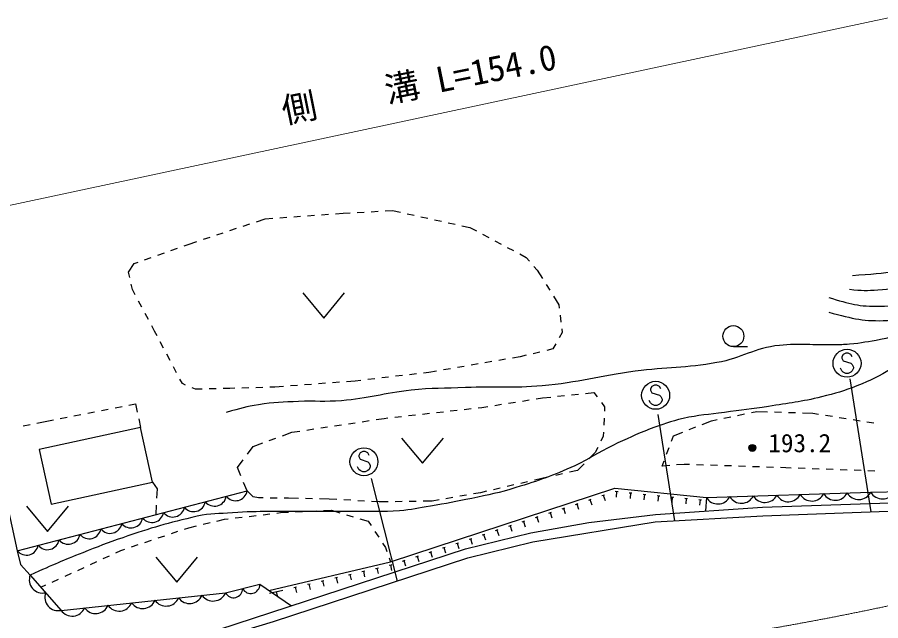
# Model space of a CAD drawing. Units: millimetres, scale not verified. Extents: x 40000 to 680000, y 20000 to 380000.
# Drawn here: x 450515 to 512234, y 287523 to 330702 of the extents above; entities that cross this region are included whole.
import ezdxf
from ezdxf.enums import TextEntityAlignment as Align

# ---------------------------------------------------------------- set-up
doc = ezdxf.new("R2010")
doc.units = ezdxf.units.MM
doc.header["$LTSCALE"] = 1000
doc.linetypes.add('CHAIN', pattern=[18.5, 12, -1.5, 3.5, -1.5])
for name, color, linetype, lineweight in [('M-BGD', 7, 'Continuous', 25), ('M-BMK', 2, 'CHAIN', 13), ('M-STR-HTXT', 7, 'Continuous', 13), ('M-STR-STRC', 7, 'Continuous', 25)]:
    doc.layers.add(name, color=color, linetype=linetype, lineweight=lineweight)
doc.styles.add('ＭＳ ゴシック', font='')
doc.styles.get('ＭＳ ゴシック').set_extended_font_data('MS Gothic')

msp = doc.modelspace()

# ---------------------------------------------------------------- linework, layer by layer
at = {"layer": 'M-BGD'}
for p, q in [((473266, 316645), (473799, 316684)), ((473799, 316684), (474320, 316711)), ((474820, 316738), (475319, 316764)), ((475818, 316790), (476318, 316816)), ((476817, 316843), (477338, 316870)), ((477338, 316870), (477902, 316747)), ((478391, 316639), (478879, 316532)), ((467617, 316073), (468244, 316280)), ((468244, 316280), (468778, 316319)), ((469276, 316355), (469775, 316392)), ((470274, 316428), (470772, 316464)), ((471271, 316500), (471770, 316537)), ((472268, 316573), (472767, 316609)), ((479367, 316425), (479856, 316318)), ((480344, 316211), (480833, 316104)), ((465719, 315444), (466193, 315601)), ((466668, 315758), (467143, 315915)), ((481321, 315997), (481810, 315890)), ((482298, 315783), (482862, 315660)), ((482862, 315660), (483334, 315409)), ((463820, 314814), (464295, 314972)), ((464770, 315129), (465244, 315286)), ((483776, 315175), (484217, 314941)), ((461502, 314017), (461973, 314184)), ((462444, 314352), (462719, 314449)), ((462719, 314449), (463346, 314657)), ((484659, 314706), (485101, 314472)), ((485542, 314237), (485984, 314003)), ((460559, 313683), (461030, 313850)), ((486426, 313768), (486897, 313518)), ((458467, 312463), (458870, 313084)), ((458870, 313084), (459146, 313181)), ((459617, 313348), (460088, 313516)), ((486897, 313518), (487122, 313257)), ((458552, 312086), (458467, 312463)), ((487449, 312879), (487673, 312618)), ((487673, 312618), (488052, 312013)), ((458746, 311221), (458662, 311598)), ((458951, 310835), (458746, 311221)), ((488317, 311589), (488582, 311165)), ((470917, 310975), (472417, 309175)), ((472417, 309175), (473917, 310975)), ((488847, 310741), (489225, 310135)), ((459420, 309952), (459186, 310394)), ((489225, 310135), (489256, 309886)), ((459890, 309069), (459655, 309511)), ((489318, 309390), (489380, 308894)), ((460329, 308242), (460124, 308628)), ((460504, 307911), (460329, 308242)), ((489473, 308149), (489257, 307775)), ((489442, 308398), (489473, 308149)), ((460972, 307027), (460738, 307469)), ((487870, 306748), (487384, 306632)), ((488791, 306969), (488356, 306865)), ((489007, 307343), (488791, 306969)), ((501702, 307136), (502702, 307136)), ((461439, 306143), (461206, 306585)), ((485422, 306232), (484929, 306148)), ((486463, 306411), (485914, 306317)), ((486897, 306515), (486463, 306411)), ((461907, 305259), (461673, 305701)), ((481479, 305556), (480986, 305472)), ((482465, 305725), (481972, 305641)), ((483450, 305894), (482957, 305810)), ((484436, 306063), (483943, 305979)), ((477058, 304954), (476562, 304895)), ((478052, 305070), (477555, 305012)), ((479045, 305187), (478548, 305129)), ((479945, 305293), (479541, 305246)), ((480493, 305387), (479945, 305293)), ((462316, 304486), (462141, 304817)), ((462552, 304384), (462316, 304486)), ((469554, 304285), (468927, 304238)), ((470551, 304361), (470053, 304323)), ((471548, 304436), (471050, 304399)), ((472545, 304512), (472047, 304474)), ((473543, 304587), (473044, 304550)), ((474669, 304672), (474041, 304625)), ((475072, 304720), (474669, 304672)), ((476065, 304837), (475569, 304778)), ((463247, 304083), (463011, 304185)), ((463723, 304095), (463247, 304083)), ((464723, 304120), (464223, 304107)), ((465699, 304145), (465222, 304133)), ((466063, 304155), (465699, 304145)), ((467063, 304184), (466563, 304170)), ((468062, 304213), (467563, 304199)), ((468927, 304238), (468562, 304227)), ((490137, 303681), (490635, 303731)), ((491132, 303782), (491730, 303842)), ((491730, 303842), (491962, 303535)), ((458493, 302954), (458965, 303047)), ((458965, 303047), (459095, 302447)), ((485633, 303089), (486127, 303167)), ((486620, 303245), (487114, 303323)), ((487608, 303401), (488047, 303470)), ((488047, 303470), (488645, 303530)), ((489142, 303581), (489640, 303631)), ((492264, 303136), (492496, 302828)), ((455550, 302373), (456041, 302470)), ((456531, 302567), (457022, 302664)), ((457512, 302761), (458003, 302857)), ((480474, 302422), (480971, 302478)), ((481468, 302534), (481965, 302590)), ((482461, 302646), (482958, 302702)), ((483455, 302758), (483712, 302787)), ((483712, 302787), (484151, 302856)), ((484645, 302934), (485139, 303012)), ((492496, 302828), (492481, 302522)), ((502988, 302418), (503387, 302500)), ((503387, 302500), (504135, 302477)), ((504634, 302461), (505134, 302446)), ((505634, 302430), (506134, 302414)), ((452626, 301796), (453097, 301889)), ((453588, 301986), (454078, 302083)), ((454569, 302180), (455060, 302277)), ((459200, 301959), (459330, 301359)), ((475169, 301764), (475664, 301839)), ((476158, 301913), (476739, 302001)), ((476739, 302001), (476996, 302030)), ((477493, 302086), (477990, 302142)), ((478487, 302198), (478983, 302254)), ((479480, 302310), (479977, 302366)), ((492456, 302023), (492432, 301523)), ((499480, 301576), (500139, 301838)), ((500139, 301838), (500538, 301919)), ((501028, 302019), (501518, 302119)), ((502008, 302219), (502498, 302319)), ((506633, 302399), (507381, 302376)), ((507381, 302376), (507793, 302310)), ((508286, 302231), (508780, 302152)), ((509274, 302073), (509768, 301994)), ((510261, 301915), (510755, 301836)), ((450939, 301473), (451430, 301567)), ((451921, 301661), (452626, 301796)), ((471214, 301169), (471708, 301244)), ((472203, 301318), (472697, 301392)), ((473191, 301467), (473686, 301541)), ((474180, 301616), (474675, 301690)), ((498551, 301207), (499016, 301392)), ((511249, 301757), (511742, 301678)), ((468528, 300414), (468997, 300587)), ((469466, 300760), (470138, 301007)), ((470138, 301007), (470719, 301095)), ((477986, 300591), (479486, 298791)), ((479486, 298791), (480986, 300591)), ((492392, 300718), (492221, 300364)), ((492407, 301024), (492392, 300718)), ((497281, 300376), (497428, 300762)), ((497428, 300762), (498086, 301023)), ((466968, 299438), (467386, 299994)), ((467386, 299994), (468059, 300241)), ((491834, 299559), (491378, 299096)), ((492004, 299913), (491834, 299559)), ((496925, 299442), (497103, 299909)), ((466248, 298483), (466667, 299039)), ((491027, 298739), (490571, 298276)), ((496600, 298589), (496747, 298975)), ((466501, 297881), (466248, 298483)), ((490571, 298276), (489979, 298142)), ((497148, 298632), (496600, 298589)), ((498194, 298713), (497646, 298671)), ((498577, 298700), (498194, 298713)), ((499576, 298666), (499077, 298683)), ((500576, 298632), (500076, 298649)), ((501575, 298598), (501076, 298615)), ((502575, 298563), (502075, 298581)), ((503574, 298529), (503074, 298546)), ((504573, 298495), (504074, 298512)), ((505456, 298465), (505073, 298478)), ((505828, 298451), (505456, 298465)), ((506827, 298414), (506327, 298433)), ((507826, 298378), (507327, 298396)), ((508826, 298341), (508326, 298359)), ((509825, 298304), (509325, 298322)), ((510824, 298267), (510325, 298286)), ((511824, 298230), (511324, 298249)), ((487923, 297676), (487476, 297573)), ((488516, 297810), (487923, 297676)), ((489491, 298031), (489003, 297921)), ((460187, 297446), (460515, 296952)), ((460515, 296952), (460479, 296283)), ((466946, 296817), (466694, 297419)), ((485040, 297011), (484553, 296898)), ((486015, 297236), (485527, 297123)), ((486989, 297461), (486502, 297348)), ((467366, 296393), (466946, 296817)), ((467759, 296310), (467366, 296393)), ((468085, 296307), (467759, 296310)), ((469085, 296298), (468585, 296302)), ((469911, 296290), (469585, 296293)), ((470609, 296275), (469911, 296290)), ((471609, 296253), (471109, 296264)), ((481650, 296340), (481158, 296254)), ((482635, 296512), (482143, 296426)), ((483619, 296683), (483128, 296597)), ((484066, 296786), (483619, 296683)), ((492308, 296474), (492498, 296536)), ((492403, 296505), (492527, 296125)), ((493258, 296784), (493457, 296764)), ((493357, 296774), (493318, 296376)), ((494253, 296685), (494452, 296665)), ((494353, 296675), (494313, 296277)), ((495248, 296586), (495447, 296567)), ((495348, 296577), (495308, 296179)), ((496243, 296488), (496442, 296468)), ((496343, 296478), (496303, 296080)), ((497238, 296389), (497438, 296370)), ((497338, 296379), (497299, 295981)), ((498234, 296291), (498433, 296271)), ((498333, 296281), (498294, 295883)), ((499774, 296350), (499719, 295378)), ((451182, 295712), (452682, 293912)), ((452682, 293912), (454182, 295712)), ((460452, 295784), (460416, 295115)), ((472808, 296228), (472109, 296243)), ((473349, 296196), (472808, 296228)), ((474348, 296139), (473849, 296167)), ((475346, 296081), (474847, 296110)), ((476387, 296021), (475845, 296052)), ((477031, 296031), (476387, 296021)), ((478031, 296048), (477531, 296039)), ((479030, 296064), (478530, 296056)), ((480174, 296083), (479530, 296072)), ((480665, 296168), (480174, 296083)), ((490408, 295850), (490598, 295912)), ((490503, 295881), (490627, 295501)), ((491358, 296162), (491548, 296224)), ((491453, 296193), (491577, 295813)), ((499229, 296192), (499428, 296172)), ((499328, 296182), (499289, 295784)), ((467088, 294993), (467584, 295051)), ((468081, 295109), (468578, 295167)), ((469074, 295225), (469341, 295257)), ((469341, 295257), (469905, 295284)), ((470405, 295307), (470904, 295331)), ((471404, 295355), (471903, 295379)), ((472403, 295403), (472967, 295430)), ((472967, 295430), (473565, 295250)), ((474044, 295106), (474523, 294962)), ((488507, 295225), (488697, 295288)), ((488602, 295257), (488727, 294877)), ((489457, 295538), (489647, 295600)), ((489552, 295569), (489677, 295189)), ((463806, 294427), (464293, 294542)), ((464779, 294657), (465331, 294787)), ((465331, 294787), (465598, 294818)), ((466094, 294876), (466591, 294935)), ((475001, 294818), (475599, 294639)), ((475599, 294639), (475803, 294331)), ((486607, 294601), (486797, 294664)), ((486702, 294633), (486827, 294253)), ((487557, 294913), (487747, 294976)), ((487652, 294945), (487777, 294565)), ((461530, 293765), (462004, 293925)), ((462478, 294084), (462767, 294182)), ((462767, 294182), (463319, 294312)), ((476079, 293914), (476355, 293497)), ((484707, 293977), (484897, 294040)), ((484802, 294008), (484927, 293628)), ((485657, 294289), (485847, 294352)), ((485752, 294320), (485877, 293940)), ((459635, 293127), (460109, 293286)), ((460582, 293446), (461056, 293605)), ((482807, 293353), (482997, 293415)), ((482902, 293384), (483027, 293004)), ((483757, 293665), (483947, 293728)), ((483852, 293696), (483977, 293316)), ((457561, 292383), (457924, 292551)), ((457924, 292551), (458213, 292648)), ((458687, 292808), (459161, 292967)), ((476631, 293081), (476835, 292773)), ((476835, 292773), (476936, 292489)), ((480907, 292729), (481097, 292791)), ((481002, 292760), (481127, 292380)), ((481857, 293041), (482047, 293103)), ((481952, 293072), (482077, 292692)), ((456653, 291965), (457107, 292174)), ((460409, 292084), (461909, 290284)), ((461909, 290284), (463409, 292084)), ((477104, 292019), (477205, 291735)), ((479007, 292105), (479197, 292167)), ((479102, 292136), (479227, 291756)), ((479957, 292417), (480147, 292479)), ((480052, 292448), (480177, 292068)), ((454836, 291128), (455291, 291337)), ((455745, 291546), (456199, 291756)), ((477103, 291494), (477262, 291532)), ((477183, 291513), (477274, 291124)), ((477262, 291532), (477297, 291543)), ((478057, 291793), (478247, 291855)), ((478152, 291824), (478277, 291444)), ((453928, 290709), (454382, 290918)), ((474182, 290812), (474376, 290857)), ((474279, 290835), (474370, 290445)), ((475155, 291039), (475350, 291085)), ((475253, 291062), (475344, 290673)), ((476129, 291267), (476324, 291312)), ((476226, 291290), (476317, 290900)), ((452203, 289914), (452566, 290081)), ((453020, 290291), (453474, 290500)), ((467853, 290129), (470109, 288589)), ((471260, 290129), (471455, 290175)), ((471358, 290152), (471449, 289762)), ((472234, 290357), (472429, 290402)), ((472331, 290379), (472422, 289990)), ((473208, 290584), (473403, 290630)), ((473305, 290607), (473396, 290218)), ((468534, 289492), (469507, 289720)), ((469021, 289606), (469112, 289216)), ((470286, 289902), (470481, 289947)), ((470384, 289924), (470475, 289535))]:
    msp.add_line(p, q, dxfattribs=at)
for points in [[(412465, 278771), (419485, 277608), (424837, 277227), (428575, 277524), (434182, 278502), (456779, 284068), (463235, 285767), (468842, 287467), (482731, 292013), (487361, 293160), (496111, 294605), (503799, 295030), (518496, 295584), (526609, 296774), (532343, 300002), (545595, 311387), (548801, 315303), (555311, 321575)], [(412522, 279257), (419398, 278169), (424838, 277815), (428694, 278115), (433968, 279034), (456613, 284720), (463679, 286482), (468640, 288108), (482545, 292660), (487225, 293819), (491358, 294547), (496125, 295128), (503781, 295660), (518467, 296141), (526536, 297340), (532141, 300633), (545250, 311859), (548280, 315559), (554944, 321958)], [(499774, 296350), (511515, 296723), (518316, 296857), (525372, 297947), (527266, 298792), (531606, 301416), (538352, 306892), (547091, 314652), (548156, 315407)], [(448911, 299808), (450516, 292535), (466946, 296817)], [(468486, 289697), (477205, 291735), (493229, 296998), (499774, 296350)], [(450516, 292535), (450742, 291547), (451434, 290789), (453650, 288268), (465401, 289524), (467853, 290129)]]:
    msp.add_lwpolyline(points, dxfattribs=at)
msp.add_lwpolyline([(459330, 301359), (452073, 299769), (452930, 295857), (460187, 297446)], close=True, dxfattribs=at)
for centre, radius in [((501702, 307886), 750), ((503055, 299886), 250), ((503055, 299886), 204), ((503055, 299886), 159), ((503055, 299886), 114), ((503055, 299886), 68.2), ((503055, 299886), 22.7)]:
    msp.add_circle(centre, radius, dxfattribs=at)
for centre, radius, start, end in [((464618, 296567), 846, 218.7304, 350.47977), ((466112, 296957), 846, 218.7304, 350.47977), ((500599, 296830), 954, 210.23455, 333.39938), ((502276, 296884), 954, 210.23455, 333.39938), ((503953, 296937), 954, 210.23455, 333.39938), ((505630, 296990), 954, 210.23455, 333.39938), ((507308, 297043), 954, 210.23455, 333.39938), ((508985, 297096), 954, 210.23455, 333.39938), ((510662, 297150), 954, 210.23455, 333.39938), ((512356, 297212), 973, 210.21657, 332.0494), ((461631, 295789), 846, 218.7304, 350.47977), ((463125, 296178), 846, 218.7304, 350.47977), ((460137, 295400), 846, 218.7304, 350.47977), ((457150, 294621), 846, 218.7304, 350.47977), ((458644, 295011), 846, 218.7304, 350.47977), ((455656, 294232), 846, 218.7304, 350.47977), ((452669, 293454), 846, 218.7304, 350.47977), ((454163, 293843), 846, 218.7304, 350.47977), ((451175, 293064), 846, 218.7304, 350.47977), ((452329, 290459), 954, 159.73478, 282.90166), ((467204, 290122), 649, 207.13107, 0.60158), ((453437, 289198), 954, 159.73478, 282.90166), ((464512, 289894), 962, 214.81687, 337.37726), ((465978, 289820), 649, 207.13107, 0.60158), ((459476, 289356), 962, 214.81687, 337.37726), ((461155, 289535), 962, 214.81687, 337.37726), ((462833, 289715), 962, 214.81687, 337.37726), ((454440, 288818), 962, 214.81687, 337.37726), ((456119, 288997), 962, 214.81687, 337.37726), ((457798, 289177), 962, 214.81687, 337.37726)]:
    msp.add_arc(centre, radius, start, end, dxfattribs=at)
for points, knots in [([(532213, 328716), (532270, 327903), (532282, 327661), (532396, 326994), (532495, 326417), (532702, 326116), (532723, 325531), (532765, 324362), (532458, 323696), (531975, 322631), (531732, 322094), (531385, 321926), (531019, 321466), (530619, 320963), (530438, 320647), (530015, 320164), (529223, 319262), (528694, 318835), (527876, 317956), (526749, 316746), (526332, 315867), (525121, 314741), (522440, 312249), (520803, 310877), (517518, 309261), (515573, 308305), (514332, 308080), (512209, 307647), (511353, 307472), (510868, 307392), (510000, 307307), (509570, 307264), (509327, 307275), (508895, 307264), (507369, 307224), (506507, 307371), (504988, 307221), (503189, 307044), (502306, 306310), (500528, 305989), (498272, 305582), (496965, 305676), (494692, 305379), (492084, 305039), (490661, 304558), (488040, 304332), (485907, 304147), (484700, 304282), (482560, 304204), (481037, 304148), (480178, 304180), (478663, 304012), (476708, 303795), (475642, 303440), (473683, 303268), (472493, 303164), (471819, 303261), (470625, 303209), (469507, 303160), (468873, 303171), (467770, 302982), (466852, 302824), (466515, 302736), (465452, 302423)], [0, 0, 0, 0, 1, 1, 1, 2, 2, 2, 3, 3, 3, 4, 4, 4, 5, 5, 5, 6, 6, 6, 7, 7, 7, 8, 8, 8, 9, 9, 9, 10, 10, 10, 11, 11, 11, 12, 12, 12, 13, 13, 13, 14, 14, 14, 15, 15, 15, 16, 16, 16, 17, 17, 17, 18, 18, 18, 19, 19, 19, 20, 20, 20, 21, 21, 21, 21]), ([(508513, 309600), (510297, 309119), (511061, 308936), (512718, 309006), (514515, 309081), (515548, 309393), (517178, 310153), (519648, 311305), (520767, 312454), (522870, 314189), (524743, 315735), (525625, 316791), (527372, 318479), (528578, 319645), (529510, 320092), (530430, 321495), (531043, 322431), (531209, 323079), (531449, 324171), (531784, 325695), (531591, 326448), (531321, 328164)], [0, 0, 0, 0, 1, 1, 1, 2, 2, 2, 3, 3, 3, 4, 4, 4, 5, 5, 5, 6, 6, 6, 7, 7, 7, 7]), ([(508513, 310662), (510021, 310171), (510718, 310007), (512166, 310025), (513998, 310049), (515019, 310544), (516668, 311342), (519021, 312482), (520197, 313431), (522190, 315123), (523460, 316202), (523942, 317050), (525173, 318173), (526235, 319142), (527023, 319473), (528009, 320518), (529145, 321723), (530118, 322289), (530599, 323874), (530990, 325161), (530939, 325918), (530727, 327315)], [0, 0, 0, 0, 1, 1, 1, 2, 2, 2, 3, 3, 3, 4, 4, 4, 5, 5, 5, 6, 6, 6, 7, 7, 7, 7]), ([(529930, 326783), (530038, 326092), (530065, 325771), (529944, 325141), (529795, 324368), (529440, 324016), (529035, 323340), (528879, 323081), (528732, 322977), (528561, 322727), (528213, 322221), (528144, 321847), (527736, 321389), (526984, 320543), (526449, 320181), (525631, 319399), (524141, 317975), (523490, 316966), (521850, 315718), (519848, 314195), (518651, 313369), (516328, 312404), (514718, 311736), (513779, 311270), (512038, 311172), (511243, 311128), (510903, 311109), (509999, 311214)], [0, 0, 0, 0, 1, 1, 1, 2, 2, 2, 3, 3, 3, 4, 4, 4, 5, 5, 5, 6, 6, 6, 7, 7, 7, 8, 8, 8, 9, 9, 9, 9]), ([(510212, 312234), (512807, 312409), (513814, 312499), (515988, 313211), (518323, 313976), (519691, 314540), (521553, 316143), (522780, 317199), (523013, 318214), (524101, 319413), (525335, 320775), (526438, 321104), (527711, 322430), (528334, 323078), (528766, 323426), (529113, 324256), (529413, 324974), (529452, 325360), (529495, 326210)], [0, 0, 0, 0, 1, 1, 1, 2, 2, 2, 3, 3, 3, 4, 4, 4, 5, 5, 5, 6, 6, 6, 6]), ([(513138, 305621), (511961, 304961), (511591, 304745), (510536, 304329), (509575, 303951), (509013, 303794), (508011, 303543), (506546, 303175), (505696, 303099), (504204, 302860), (502979, 302663), (502287, 302600), (501059, 302425), (499910, 302262), (499250, 302254), (498121, 301991), (497180, 301772), (496665, 301589), (495762, 301246), (494692, 300840), (494114, 300560), (493082, 300067), (491999, 299548), (491463, 299118), (490372, 298618), (488775, 297887), (487837, 297568), (486161, 297046), (484946, 296667), (484240, 296543), (482995, 296280), (481852, 296039), (481208, 295918), (480057, 295721), (479191, 295573), (478708, 295464), (477832, 295390), (476584, 295285), (475878, 295358), (474625, 295349), (473228, 295339), (472446, 295354), (471049, 295338), (469039, 295315), (467909, 295386), (465904, 295245), (464915, 295176), (464346, 295213), (463379, 294997), (461266, 294526), (460099, 294170), (458051, 293466), (456924, 293078), (456304, 292828), (455196, 292390), (453711, 291803), (453233, 291584), (451434, 290789)], [0, 0, 0, 0, 1, 1, 1, 2, 2, 2, 3, 3, 3, 4, 4, 4, 5, 5, 5, 6, 6, 6, 7, 7, 7, 8, 8, 8, 9, 9, 9, 10, 10, 10, 11, 11, 11, 12, 12, 12, 13, 13, 13, 14, 14, 14, 15, 15, 15, 16, 16, 16, 17, 17, 17, 18, 18, 18, 19, 19, 19, 19])]:
    msp.add_open_spline(points, degree=3, knots=knots, dxfattribs=at)
at = {"layer": 'M-BMK'}
msp.add_arc((467202, 501791), 218019, 279.62675, 282.15847, dxfattribs=at)
at = {"layer": 'M-STR-HTXT'}
msp.add_line((439302, 314974), (512993, 330702), dxfattribs=at)
at = {"layer": 'M-STR-STRC'}
for p, q in [((509551, 306583), (509460, 306401)), ((509460, 306401), (509460, 306310)), ((509460, 306310), (509551, 306128)), ((509733, 306674), (509551, 306583)), ((509551, 306128), (510097, 305947)), ((509915, 306674), (509733, 306674)), ((510097, 306583), (509915, 306674)), ((510187, 306401), (510097, 306583)), ((509460, 305401), (509369, 305583)), ((510097, 305947), (510187, 305856)), ((510187, 305856), (510278, 305674)), ((510278, 305583), (510187, 305401)), ((510278, 305674), (510278, 305583)), ((509551, 305310), (509460, 305401)), ((509733, 305219), (509551, 305310)), ((509915, 305219), (509733, 305219)), ((510097, 305310), (509915, 305219)), ((510187, 305401), (510097, 305310)), ((495873, 304289), (495782, 304107)), ((496055, 304380), (495873, 304289)), ((496237, 304380), (496055, 304380)), ((496418, 304289), (496237, 304380)), ((496509, 304107), (496418, 304289)), ((511559, 295323), (510053, 304821)), ((495782, 304107), (495782, 304017)), ((495782, 304017), (495873, 303835)), ((495873, 303835), (496418, 303653)), ((495782, 303107), (495691, 303289)), ((495873, 303017), (495782, 303107)), ((496418, 303653), (496509, 303562)), ((496509, 303107), (496418, 303017)), ((496509, 303562), (496600, 303380)), ((496600, 303289), (496509, 303107)), ((496600, 303380), (496600, 303289)), ((496055, 302926), (495873, 303017)), ((496237, 302926), (496055, 302926)), ((496418, 303017), (496237, 302926)), ((496312, 302277), (497483, 294681)), ((475022, 299535), (474931, 299353)), ((474931, 299353), (474931, 299263)), ((475204, 299626), (475022, 299535)), ((475386, 299626), (475204, 299626)), ((475568, 299535), (475386, 299626)), ((475658, 299353), (475568, 299535)), ((474931, 299263), (475022, 299081)), ((475022, 299081), (475568, 298899)), ((475568, 298899), (475658, 298808)), ((475658, 298808), (475749, 298626)), ((474931, 298353), (474840, 298535)), ((475022, 298263), (474931, 298353)), ((475204, 298172), (475022, 298263)), ((475386, 298172), (475204, 298172)), ((475568, 298263), (475386, 298172)), ((475658, 298353), (475568, 298263)), ((475749, 298535), (475658, 298353)), ((475749, 298626), (475749, 298535)), ((477696, 290365), (475837, 297690))]:
    msp.add_line(p, q, dxfattribs=at)
for centre in [(509824, 305947), (496146, 303653), (475295, 298899)]:
    msp.add_circle(centre, 1000, dxfattribs=at)

# ---------------------------------------------------------------- texts
at = {"layer": 'M-BGD', "style": 'ＭＳ ゴシック'}
msp.add_text('193.2', height=1320, dxfattribs=at).set_placement((504203, 299183), align=Align.BOTTOM_LEFT)
at = {"layer": 'M-STR-HTXT', "style": 'ＭＳ ゴシック'}
msp.add_text('側\u3000\u3000溝 L=154.0', height=1833, rotation=11.363, dxfattribs=at).set_placement((479520, 324510), align=Align.BOTTOM_CENTER)

doc.saveas('drawing.dxf')
